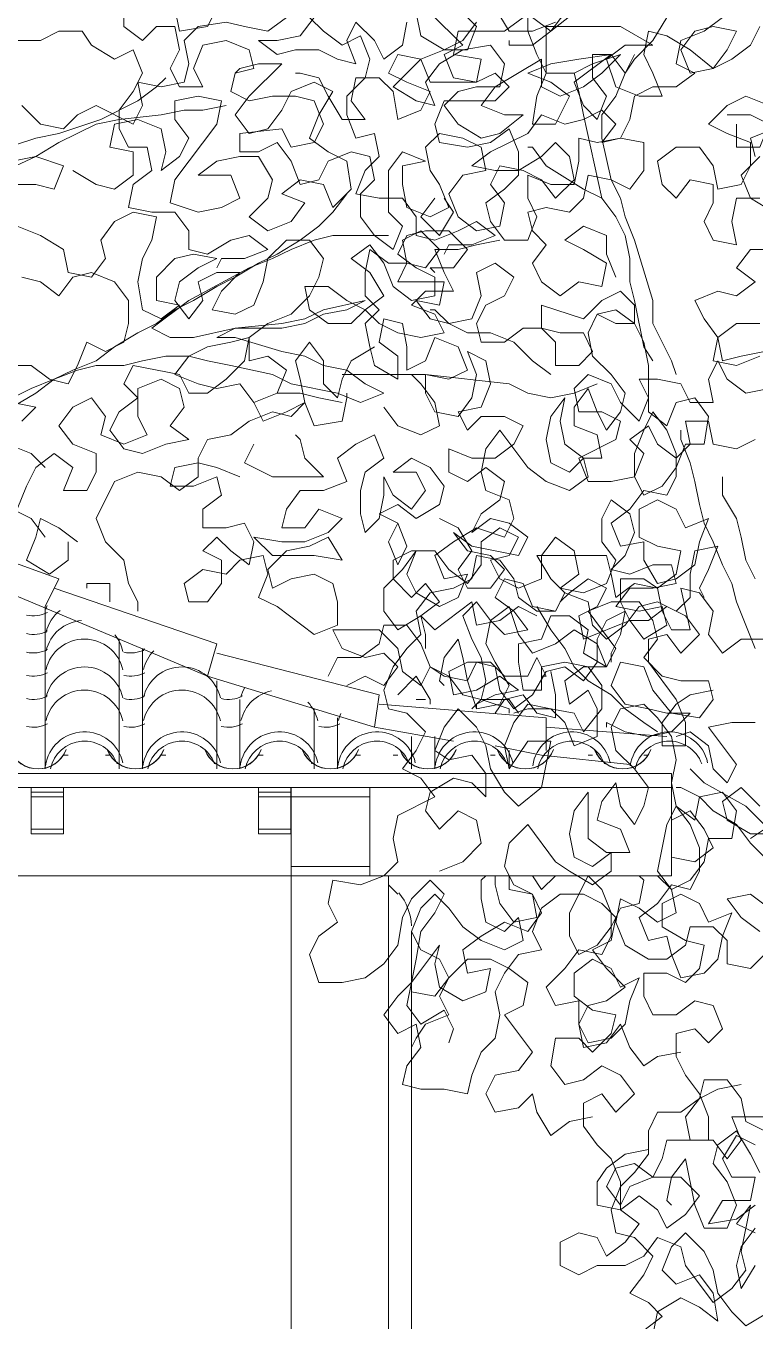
# Model space of a CAD drawing. Header units: millimetres. Extents: x 11446 to 37687, y -223 to 11932.
# Drawn here: x 28010 to 29685, y 4726 to 7702 of the extents above; entities that cross this region are included whole.
import ezdxf

# ---------------------------------------------------------------- set-up
doc = ezdxf.new("R2010")
doc.units = ezdxf.units.MM
for name, color, linetype, lineweight in [('A-ALV-___-___-EXI', 250, 'Continuous', 25), ('A-COB-___-___-EXI', 250, 'Continuous', 25), ('A-VEG-___-___-EXI', 250, 'Continuous', 25)]:
    doc.layers.add(name, color=color, linetype=linetype, lineweight=lineweight)

msp = doc.modelspace()

# ---------------------------------------------------------------- linework, layer by layer
at = {"layer": 'A-ALV-___-___-EXI', "color": 28, "lineweight": 15, "flags": 128}
for points in [[(28800.1, 5952.3), (28800.1, 5749.7), (28618.9, 5749.7), (28618.9, 5952.3), (28544.2, 5952.3), (28544.2, 5845.7), (28618.8, 5845.7), (28618.8, 5952.3), (28800.1, 5952.3), (29493, 5952.3), (29493, 5749.7), (28800.1, 5749.7), (28842.7, 5749.7), (28842.7, 1102)], [(28618.9, 1091.3), (28618.9, 5749.7), (27329, 5749.7)], [(28896, 5621.8), (28896, 2935.5), (28842.7, 2935.5), (28928, 2935.5), (29034.6, 2839.6), (29034.6, 1176.6)]]:
    msp.add_lwpolyline(points, dxfattribs=at)
at = {"layer": 'A-COB-___-___-EXI', "color": 28, "lineweight": 15}
for p, q in [((28810.7, 6090.8), (28991.9, 6058.9)), ((29482.3, 6069.5), (29205.1, 6090.8)), ((28896, 6069.5), (28896, 5994.9)), ((28949.3, 6069.5), (28949.3, 5994.9)), ((28107.2, 6026.9), (28096.5, 6026.9)), ((28203.1, 6026.9), (28192.5, 6026.9)), ((28331, 6026.9), (28320.4, 6026.9)), ((28554.9, 6026.9), (28544.2, 6026.9)), ((28778.7, 6026.9), (28768.1, 6026.9)), ((28864, 6026.9), (28853.4, 6026.9)), ((29087.9, 6026.9), (29077.2, 6026.9)), ((29119.9, 6037.5), (29119.9, 5994.9)), ((29311.7, 6026.9), (29301.1, 6026.9)), ((29439.7, 6026.9), (29429, 6026.9)), ((28021.9, 5941.6), (28096.5, 5941.6)), ((28021.9, 5930.9), (28096.5, 5930.9)), ((28544.2, 5941.6), (28618.9, 5941.6)), ((28021.9, 5856.3), (28096.5, 5856.3)), ((28544.2, 5856.3), (28618.9, 5856.3))]:
    msp.add_line(p, q, dxfattribs=at)
at = {"layer": 'A-COB-___-___-EXI', "color": 28, "lineweight": 15, "flags": 128}
for points in [[(27702.1, 6570.5), (28085.9, 6431.9), (28053.9, 6368), (28053.9, 6304), (28053.9, 6261.4), (28053.9, 6218.8), (28053.9, 6154.8), (28053.9, 6090.8), (28053.9, 5994.9)], [(27691.4, 6517.2), (28427, 6208.1), (28810.7, 6090.8), (28821.4, 6165.5), (28448.3, 6261.4)], [(28427, 6208.1), (28448.3, 6282.7), (28075.2, 6410.6), (28053.9, 6368)], [(28224.4, 6293.4), (28224.4, 6261.4), (28224.4, 6218.8), (28224.4, 6154.8), (28224.4, 6090.8), (28224.4, 5994.9)], [(28277.7, 6272), (28277.7, 6261.4), (28277.7, 6218.8), (28277.7, 6154.8), (28277.7, 6090.8), (28277.7, 5994.9)], [(28448.3, 6197.4), (28448.3, 6154.8), (28448.3, 6090.8), (28448.3, 5994.9)], [(28501.6, 6154.8), (28501.6, 6090.8), (28501.6, 5994.9)], [(28672.1, 6133.5), (28672.1, 6090.8), (28672.1, 5994.9)], [(29205.1, 6037.5), (29205.1, 6112.2), (28821.4, 6144.1)], [(28725.5, 6112.2), (28725.5, 6090.8), (28725.5, 5994.9)], [(29087.9, 6048.2), (29194.5, 6026.9), (29397, 6005.6)], [(15091.4, 5984.2), (29493, 5984.2), (29493, 5952.3), (15091.4, 5952.3), (15091.4, 5984.2), (15091.4, 6016.2), (14974.2, 5962.9), (12181.3, 4715.7), (12234.6, 4609.1), (15027.5, 5856.3), (15091.4, 5888.3)], [(28800.1, 5930.9), (28618.9, 5930.9), (28544.2, 5930.9)]]:
    msp.add_lwpolyline(points, dxfattribs=at)
msp.add_lwpolyline([(28021.9, 5952.3), (28096.5, 5952.3), (28096.5, 5845.7), (28021.9, 5845.7)], close=True, dxfattribs=at)
at = {"layer": 'A-COB-___-___-EXI', "color": 18, "lineweight": 9}
for points in [[(28058.7, 6370.8), (28057.7, 6368), (28056.9, 6365.2), (28056.2, 6362.1)], [(28011.1, 6348.5), (28027.4, 6344.7), (28044.5, 6346.8), (28059.4, 6354.7)], [(28088.4, 6359.3), (28072.4, 6346.7), (28061, 6328.8), (28056.2, 6308.8)], [(28011.1, 6305.9), (28027.4, 6302), (28044.5, 6304.2), (28059.4, 6312)], [(28138, 6335.8), (28098.5, 6333), (28065.4, 6304.9), (28056.2, 6266.2)], [(28145, 6293.4), (28102.8, 6293.7), (28066, 6264.7), (28056.2, 6223.6)], [(28232.7, 6222.6), (28223.6, 6263.7), (28187.1, 6293), (28145, 6293.4)], [(28232.7, 6265.2), (28229.8, 6279.2), (28223.3, 6292.4), (28214.1, 6303.3)], [(28011.1, 6263.2), (28027.4, 6259.4), (28044.5, 6261.6), (28059.4, 6269.4)], [(28234.9, 6263.2), (28251.3, 6259.4), (28268.4, 6261.6), (28283.2, 6269.4)], [(28281.6, 6271.7), (28281.1, 6269.9), (28280.6, 6268), (28280.1, 6266.2)], [(28303.7, 6266.4), (28292.1, 6254.6), (28283.9, 6239.7), (28280.1, 6223.6)], [(28145, 6229.4), (28102.8, 6229.8), (28066, 6200.8), (28056.2, 6159.6)], [(28232.7, 6158.6), (28223.6, 6199.8), (28187.1, 6229.1), (28145, 6229.4)], [(28368.9, 6229.4), (28326.7, 6229.8), (28289.9, 6200.8), (28280.1, 6159.6)], [(28456.6, 6158.6), (28447.4, 6199.8), (28411, 6229.1), (28368.9, 6229.4)], [(28011.1, 6209.9), (28027.4, 6206.1), (28044.5, 6208.3), (28059.4, 6216.1)], [(28234.9, 6209.9), (28251.3, 6206.1), (28268.4, 6208.3), (28283.2, 6216.1)], [(28011.1, 6156.6), (28027.4, 6152.8), (28044.5, 6155), (28059.4, 6162.8)], [(28145, 6176.1), (28102.8, 6176.5), (28066, 6147.5), (28056.2, 6106.3)], [(28232.7, 6105.3), (28223.6, 6146.5), (28187.1, 6175.8), (28145, 6176.1)], [(28234.9, 6156.6), (28251.3, 6152.8), (28268.4, 6155), (28283.2, 6162.8)], [(28368.9, 6176.1), (28326.7, 6176.5), (28289.9, 6147.5), (28280.1, 6106.3)], [(28456.6, 6105.3), (28447.4, 6146.5), (28411, 6175.8), (28368.9, 6176.1)], [(28458.8, 6156.6), (28475.1, 6152.8), (28492.3, 6155), (28507.1, 6162.8)], [(28512.6, 6182.3), (28508.8, 6175.1), (28505.8, 6167.6), (28503.9, 6159.6)], [(28573.9, 6174.3), (28539.4, 6167.1), (28512.1, 6140.6), (28503.9, 6106.3)], [(28680.5, 6105.3), (28677, 6121.5), (28669, 6136.1), (28657.7, 6148.1)], [(28733.3, 6122.5), (28731, 6117.3), (28729.1, 6112), (28727.8, 6106.3)], [(28011.1, 6092.7), (28027.4, 6088.8), (28044.5, 6091), (28059.4, 6098.8)], [(28141, 6080.2), (28097.2, 6078.3), (28061, 6045.7), (28054.7, 6002.4)], [(28232.7, 6009.4), (28223.3, 6052), (28184.6, 6081.8), (28141, 6080.2)], [(28234.9, 6092.7), (28251.3, 6088.8), (28268.4, 6091), (28283.2, 6098.8)], [(28364.8, 6080.2), (28321.1, 6078.3), (28284.9, 6045.7), (28278.6, 6002.4)], [(28456.6, 6009.4), (28447.1, 6052), (28408.5, 6081.8), (28364.8, 6080.2)], [(28458.8, 6092.7), (28475.1, 6088.8), (28492.3, 6091), (28507.1, 6098.8)], [(28588.7, 6080.2), (28544.9, 6078.3), (28508.8, 6045.7), (28502.4, 6002.4)], [(28680.5, 6009.4), (28671, 6052), (28632.3, 6081.8), (28588.7, 6080.2)], [(28682.6, 6092.7), (28699, 6088.8), (28716.1, 6091), (28731, 6098.8)], [(28812.6, 6080.2), (28768.8, 6078.3), (28732.6, 6045.7), (28726.3, 6002.4)], [(28904.3, 6009.4), (28894.9, 6052), (28856.2, 6081.8), (28812.6, 6080.2)], [(29036.4, 6080.2), (28992.6, 6078.3), (28956.5, 6045.7), (28950.2, 6002.4)], [(29128.2, 6009.4), (29118.7, 6052), (29080, 6081.8), (29036.4, 6080.2)], [(29260.3, 6080.2), (29216.5, 6078.3), (29180.3, 6045.7), (29174, 6002.4)], [(29352, 6009.4), (29342.6, 6052), (29303.9, 6081.8), (29260.3, 6080.2)], [(29484.1, 6080.2), (29440.3, 6078.3), (29404.2, 6045.7), (29397.9, 6002.4)], [(29575.9, 6009.4), (29566.4, 6052), (29527.8, 6081.8), (29484.1, 6080.2)], [(28138.3, 6058.7), (28103, 6055.9), (28073.5, 6030.2), (28066.2, 5995.4)], [(28219.3, 6007), (28206.8, 6040.3), (28173.8, 6061.4), (28138.3, 6058.7)], [(28362.2, 6058.7), (28326.9, 6055.9), (28297.4, 6030.2), (28290.1, 5995.4)], [(28443.1, 6007), (28430.6, 6040.3), (28397.6, 6061.4), (28362.2, 6058.7)], [(28586, 6058.7), (28550.7, 6055.9), (28521.2, 6030.2), (28513.9, 5995.4)], [(28667, 6007), (28654.5, 6040.3), (28621.5, 6061.4), (28586, 6058.7)], [(28809.9, 6058.7), (28774.6, 6055.9), (28745.1, 6030.2), (28737.8, 5995.4)], [(28890.9, 6007), (28878.4, 6040.3), (28845.4, 6061.4), (28809.9, 6058.7)], [(29033.7, 6058.7), (28998.4, 6055.9), (28969, 6030.2), (28961.6, 5995.4)], [(29114.7, 6007), (29102.2, 6040.3), (29069.2, 6061.4), (29033.7, 6058.7)], [(29257.6, 6058.7), (29222.3, 6055.9), (29192.8, 6030.2), (29185.5, 5995.4)], [(29338.6, 6007), (29326.1, 6040.3), (29293.1, 6061.4), (29257.6, 6058.7)], [(29481.4, 6058.7), (29446.1, 6055.9), (29416.7, 6030.2), (29409.3, 5995.4)], [(29562.4, 6007), (29549.9, 6040.3), (29516.9, 6061.4), (29481.4, 6058.7)], [(27973.1, 6039.4), (27983.4, 6012.5), (28009.2, 5994.9), (28037.9, 5994.9)], [(27973.9, 6037.5), (27984.8, 6011.7), (28009.9, 5994.9), (28037.9, 5994.9)], [(28037.9, 5994.9), (28066.5, 5994.9), (28092.2, 6012.5), (28102.5, 6039.4)], [(28037.9, 5994.9), (28065.7, 5994.9), (28091, 6011.7), (28101.7, 6037.5)], [(28196.9, 6039.4), (28207.3, 6012.5), (28233.1, 5994.9), (28261.7, 5994.9)], [(28197.8, 6037.5), (28208.6, 6011.7), (28233.8, 5994.9), (28261.7, 5994.9)], [(28261.7, 5994.9), (28290.4, 5994.9), (28316, 6012.5), (28326.4, 6039.4)], [(28261.7, 5994.9), (28289.5, 5994.9), (28314.9, 6011.7), (28325.5, 6037.5)], [(28420.8, 6039.4), (28431.2, 6012.5), (28456.9, 5994.9), (28485.6, 5994.9)], [(28421.6, 6037.5), (28432.5, 6011.7), (28457.6, 5994.9), (28485.6, 5994.9)], [(28485.6, 5994.9), (28514.3, 5994.9), (28539.9, 6012.5), (28550.2, 6039.4)], [(28485.6, 5994.9), (28513.4, 5994.9), (28538.7, 6011.7), (28549.4, 6037.5)], [(28644.6, 6039.4), (28655, 6012.5), (28680.8, 5994.9), (28709.5, 5994.9)], [(28645.5, 6037.5), (28656.3, 6011.7), (28681.5, 5994.9), (28709.5, 5994.9)], [(28709.5, 5994.9), (28738.1, 5994.9), (28763.7, 6012.5), (28774.1, 6039.4)], [(28709.5, 5994.9), (28737.3, 5994.9), (28762.6, 6011.7), (28773.2, 6037.5)], [(28868.5, 6039.4), (28878.9, 6012.5), (28904.7, 5994.9), (28933.3, 5994.9)], [(28869.4, 6037.5), (28880.2, 6011.7), (28905.3, 5994.9), (28933.3, 5994.9)], [(28933.3, 5994.9), (28962, 5994.9), (28987.6, 6012.5), (28998, 6039.4)], [(28933.3, 5994.9), (28961.1, 5994.9), (28986.4, 6011.7), (28997.1, 6037.5)], [(29092.4, 6039.4), (29102.7, 6012.5), (29128.5, 5994.9), (29157.2, 5994.9)], [(29093.2, 6037.5), (29104, 6011.7), (29129.2, 5994.9), (29157.2, 5994.9)], [(29157.2, 5994.9), (29185.8, 5994.9), (29211.5, 6012.5), (29221.8, 6039.4)], [(29157.2, 5994.9), (29185, 5994.9), (29210.3, 6011.7), (29221, 6037.5)], [(29316.2, 6039.4), (29326.6, 6012.5), (29352.4, 5994.9), (29381, 5994.9)], [(29317.1, 6037.5), (29327.9, 6011.7), (29353.1, 5994.9), (29381, 5994.9)], [(29381, 5994.9), (29409.7, 5994.9), (29435.3, 6012.5), (29445.7, 6039.4)], [(29381, 5994.9), (29408.8, 5994.9), (29434.2, 6011.7), (29444.8, 6037.5)]]:
    msp.add_open_spline(points, degree=3, dxfattribs=at)
at = {"layer": 'A-VEG-___-___-EXI', "color": 28, "lineweight": 15}
for p, q in [((28906.7, 6154.8), (28928, 6154.8)), ((28800.1, 5771), (28618.9, 5771)), ((28842.7, 5728.4), (28864, 5707.1))]:
    msp.add_line(p, q, dxfattribs=at)
at = {"layer": 'A-VEG-___-___-EXI', "color": 28, "lineweight": 15, "flags": 128}
for points in [[(29365, 7124.8), (29343.7, 7178.1), (29343.7, 7220.8), (29290.4, 7242.1), (29247.8, 7210.1), (29290.4, 7188.8), (29343.7, 7156.8), (29333.1, 7103.5), (29279.8, 7114.2), (29237.1, 7082.2), (29194.5, 7114.2), (29173.2, 7156.8), (29205.1, 7199.5), (29173.2, 7231.4), (29162.5, 7274.1), (29205.1, 7284.7), (29258.4, 7274.1), (29290.4, 7306.1), (29301.1, 7359.4), (29354.4, 7348.7), (29397, 7327.4), (29429, 7370), (29429, 7434), (29375.7, 7444.6), (29333.1, 7434), (29365, 7476.6), (29333.1, 7508.6), (29290.4, 7487.3), (29247.8, 7476.6), (29194.5, 7497.9), (29162.5, 7455.3), (29077.2, 7412.7), (29034.6, 7380.7), (29087.9, 7370), (29141.2, 7370), (29194.5, 7402), (29226.5, 7434), (29258.4, 7402), (29269.1, 7348.7), (29226.5, 7306.1), (29194.5, 7348.7), (29151.8, 7370), (29098.5, 7380.7), (29077.2, 7338), (29109.2, 7295.4), (29098.5, 7242.1), (29045.2, 7231.4), (29002.6, 7263.4), (28981.3, 7316.7), (29013.3, 7359.4), (29066.6, 7370), (29055.9, 7423.3), (29013.3, 7444.6), (28960, 7455.3), (28928, 7423.3), (28938.6, 7370), (28960, 7338), (28981.3, 7284.7), (28938.6, 7263.4), (28885.3, 7284.7), (28874.7, 7338), (28874.7, 7380.7), (28928, 7391.3), (28874.7, 7412.7), (28842.7, 7370), (28842.7, 7274.1), (28874.7, 7242.1), (28853.4, 7188.8), (28810.7, 7220.8), (28778.7, 7263.4), (28778.7, 7316.7), (28810.7, 7348.7), (28800.1, 7402), (28757.4, 7412.7), (28704.1, 7391.3), (28682.8, 7348.7), (28640.2, 7338), (28618.9, 7391.3), (28586.9, 7434), (28544.2, 7412.7), (28501.6, 7412.7), (28501.6, 7455.3), (28597.5, 7466), (28618.9, 7423.3), (28672.1, 7434), (28693.5, 7476.6), (28672.1, 7529.9), (28629.5, 7540.6), (28576.2, 7540.6), (28522.9, 7529.9), (28480.3, 7551.2), (28490.9, 7593.9), (28533.6, 7604.5), (28522.9, 7647.2), (28469.6, 7668.5), (28416.3, 7657.8), (28395, 7604.5), (28416.3, 7561.9), (28363, 7561.9), (28341.7, 7604.5), (28363, 7647.2), (28352.4, 7700.5), (28309.7, 7700.5), (28277.7, 7668.5), (28235.1, 7700.5), (28235.1, 7743.1)], [(28352.4, 7743.1), (28363, 7689.8), (28427, 7700.5), (28448.3, 7743.1)], [(28906.7, 7732.5), (28917.3, 7679.2), (28970.6, 7647.2), (29023.9, 7647.2), (29045.2, 7700.5), (29002.6, 7743.1)], [(29087.9, 7743.1), (29119.9, 7689.8), (29173.2, 7689.8), (29226.5, 7711.1)], [(29482.3, 7721.8), (29450.3, 7668.5), (29407.7, 7625.9), (29386.4, 7593.9), (29354.4, 7636.5), (29311.7, 7636.5), (29311.7, 7583.2), (29343.7, 7540.6), (29322.4, 7487.3), (29290.4, 7519.3), (29269.1, 7572.6), (29354.4, 7636.5), (29279.8, 7625.9), (29215.8, 7615.2), (29162.5, 7593.9), (29215.8, 7572.6), (29258.4, 7540.6), (29226.5, 7476.6), (29173.2, 7476.6), (29183.8, 7540.6), (29205.1, 7593.9), (29183.8, 7636.5), (29162.5, 7689.8), (29162.5, 7743.1)], [(28000.6, 7519.3), (28043.2, 7476.6), (28096.5, 7466), (28128.5, 7497.9), (28171.1, 7519.3), (28256.4, 7476.6), (28277.7, 7519.3), (28267.1, 7572.6), (28320.4, 7561.9), (28373.7, 7572.6), (28384.3, 7615.2), (28373.7, 7668.5), (28405.7, 7700.5), (28469.6, 7711.1), (28512.3, 7700.5), (28565.5, 7689.8), (28608.2, 7721.8)], [(28672.1, 7721.8), (28640.2, 7679.2), (28586.9, 7668.5), (28544.2, 7668.5), (28586.9, 7636.5), (28629.5, 7647.2), (28682.8, 7647.2), (28725.5, 7625.9), (28768.1, 7615.2), (28746.8, 7668.5), (28768.1, 7711.1), (28810.7, 7668.5), (28832.1, 7625.9), (28874.7, 7657.8), (28885.3, 7711.1)], [(29151.8, 7721.8), (29109.2, 7689.8), (29002.6, 7689.8), (28991.9, 7636.5), (29055.9, 7625.9), (29045.2, 7572.6), (28938.6, 7572.6), (28917.3, 7625.9), (28864, 7636.5), (28842.7, 7593.9), (28885.3, 7572.6), (28938.6, 7551.2), (28917.3, 7508.6), (28864, 7487.3), (28853.4, 7551.2), (28821.4, 7583.2), (28768.1, 7583.2), (28757.4, 7529.9), (28789.4, 7487.3), (28736.1, 7487.3), (28704.1, 7540.6), (28682.8, 7583.2), (28640.2, 7593.9), (28629.5, 7593.9)], [(28661.5, 7721.8), (28693.5, 7689.8), (28736.1, 7657.8), (28778.7, 7679.2), (28800.1, 7625.9), (28789.4, 7583.2), (28746.8, 7540.6), (28746.8, 7497.9), (28768.1, 7444.6), (28810.7, 7455.3), (28821.4, 7402), (28789.4, 7370), (28768.1, 7316.7), (28821.4, 7306.1), (28874.7, 7306.1), (28906.7, 7263.4), (28906.7, 7220.8), (28949.3, 7210.1), (29002.6, 7231.4), (29045.2, 7252.8), (29087.9, 7220.8), (29034.6, 7199.5), (28981.3, 7199.5), (28970.6, 7178.1)], [(29695.5, 7700.5), (29674.2, 7657.8), (29631.5, 7625.9), (29588.9, 7604.5), (29535.6, 7593.9), (29514.3, 7647.2), (29546.3, 7689.8), (29588.9, 7700.5), (29642.2, 7689.8), (29620.9, 7647.2), (29588.9, 7604.5), (29535.6, 7647.2), (29482.3, 7679.2), (29439.7, 7689.8), (29429, 7636.5), (29450.3, 7593.9), (29471.6, 7540.6), (29418.3, 7540.6), (29365, 7561.9), (29343.7, 7625.9), (29386.4, 7657.8), (29450.3, 7657.8), (29375.7, 7700.5), (29205.1, 7700.5), (29205.1, 7593.9), (29269.1, 7593.9), (29311.7, 7615.2), (29375.7, 7636.5), (29333.1, 7593.9), (29290.4, 7561.9), (29237.1, 7540.6), (29194.5, 7561.9), (29194.5, 7625.9), (29087.9, 7561.9), (29055.9, 7519.3), (29109.2, 7497.9), (29151.8, 7497.9), (29098.5, 7455.3), (29055.9, 7444.6), (29002.6, 7476.6), (28970.6, 7519.3), (29002.6, 7551.2), (29045.2, 7561.9), (29098.5, 7561.9), (29109.2, 7615.2), (29077.2, 7657.8), (29013.3, 7647.2), (28960, 7615.2), (28928, 7572.6), (28949.3, 7519.3), (28906.7, 7529.9), (28853.4, 7561.9), (28917.3, 7625.9), (28970.6, 7647.2), (29013.3, 7668.5), (29045.2, 7711.1)], [(28938.6, 7732.5), (29013.3, 7657.8), (28970.6, 7636.5), (28991.9, 7583.2), (29045.2, 7572.6), (29087.9, 7593.9), (29119.9, 7561.9), (29087.9, 7529.9), (28970.6, 7529.9), (28949.3, 7476.6), (28960, 7434), (29023.9, 7423.3), (29077.2, 7434), (29119.9, 7466), (29141.2, 7412.7), (29141.2, 7359.4), (29109.2, 7327.4), (29066.6, 7295.4), (29077.2, 7252.8), (29109.2, 7210.1), (29162.5, 7210.1), (29183.8, 7263.4), (29162.5, 7306.1), (29162.5, 7359.4), (29215.8, 7338), (29269.1, 7338), (29279.8, 7391.3), (29279.8, 7444.6), (29322.4, 7434), (29375.7, 7444.6), (29397, 7487.3), (29407.7, 7540.6), (29450.3, 7561.9), (29503.6, 7561.9), (29546.3, 7593.9), (29503.6, 7615.2), (29514.3, 7668.5), (29567.6, 7689.8), (29610.2, 7721.8)], [(29269.1, 7732.5), (29215.8, 7689.8), (29173.2, 7657.8), (29119.9, 7657.8), (29119.9, 7668.5)], [(29173.2, 7721.8), (29215.8, 7689.8), (29247.8, 7732.5)], [(27989.9, 7668.5), (28043.2, 7668.5), (28085.9, 7689.8), (28139.2, 7689.8), (28160.5, 7657.8), (28213.8, 7625.9), (28256.4, 7647.2), (28277.7, 7593.9), (28256.4, 7551.2), (28224.4, 7508.6), (28224.4, 7466), (28245.8, 7423.3), (28288.4, 7423.3), (28299.1, 7370), (28256.4, 7338), (28245.8, 7284.7), (28299.1, 7274.1), (28352.4, 7274.1), (28384.3, 7231.4), (28384.3, 7188.8), (28427, 7178.1), (28480.3, 7210.1), (28522.9, 7220.8), (28565.5, 7188.8), (28512.3, 7167.5), (28459, 7167.5), (28448.3, 7146.2)], [(29407.7, 7636.5), (29386.4, 7593.9), (29365, 7540.6), (29333.1, 7497.9), (29333.1, 7444.6), (29354.4, 7348.7), (29375.7, 7306.1), (29386.4, 7263.4), (29407.7, 7210.1), (29450.3, 7071.5), (29450.3, 7018.2), (29493, 6933), (29503.6, 6901)], [(28117.8, 7370), (28171.1, 7338), (28213.8, 7327.4), (28256.4, 7359.4), (28256.4, 7412.7), (28203.1, 7423.3), (28213.8, 7476.6), (28267.1, 7487.3), (28320.4, 7466), (28331, 7412.7), (28320.4, 7370), (28363, 7402), (28384.3, 7444.6), (28352.4, 7487.3), (28352.4, 7529.9), (28405.7, 7540.6), (28459, 7529.9), (28448.3, 7476.6), (28352.4, 7348.7), (28341.7, 7295.4), (28405.7, 7274.1), (28459, 7284.7), (28501.6, 7306.1), (28480.3, 7359.4), (28405.7, 7359.4), (28448.3, 7391.3), (28501.6, 7402), (28544.2, 7402), (28576.2, 7348.7), (28565.5, 7306.1), (28522.9, 7263.4), (28565.5, 7231.4), (28618.9, 7252.8), (28650.8, 7295.4), (28597.5, 7316.7), (28640.2, 7348.7), (28693.5, 7338), (28714.8, 7284.7), (28757.4, 7327.4), (28746.8, 7391.3), (28704.1, 7412.7), (28661.5, 7444.6), (28682.8, 7497.9), (28714.8, 7551.2), (28672.1, 7572.6), (28618.9, 7551.2), (28597.5, 7508.6), (28565.5, 7466), (28522.9, 7455.3), (28490.9, 7497.9), (28522.9, 7540.6), (28597.5, 7615.2), (28544.2, 7615.2), (28501.6, 7604.5), (28490.9, 7593.9)], [(29269.1, 7593.9), (29279.8, 7551.2), (29290.4, 7497.9), (29333.1, 7306.1)], [(27787.4, 7508.6), (27776.7, 7466), (27766.1, 7412.7), (27766.1, 7359.4), (27744.7, 7316.7), (27734.1, 7274.1), (27766.1, 7295.4), (27798, 7348.7), (27840.7, 7380.7), (27883.3, 7402), (27936.6, 7412.7), (28032.6, 7444.6), (28085.9, 7455.3), (28181.8, 7487.3), (28267.1, 7529.9), (28309.7, 7561.9), (28331, 7583.2)], [(29695.5, 7306.1), (29642.2, 7306.1), (29631.5, 7252.8), (29642.2, 7199.5), (29588.9, 7210.1), (29567.6, 7252.8), (29588.9, 7295.4), (29588.9, 7338), (29535.6, 7348.7), (29503.6, 7306.1), (29471.6, 7338), (29461, 7391.3), (29503.6, 7423.3), (29556.9, 7423.3), (29588.9, 7380.7), (29599.6, 7327.4), (29652.9, 7338), (29674.2, 7380.7), (29674.2, 7434), (29620.9, 7455.3), (29578.2, 7476.6), (29620.9, 7519.3), (29663.5, 7540.6), (29716.8, 7519.3)], [(28469.6, 7519.3), (28416.3, 7508.6), (28373.7, 7508.6), (28320.4, 7497.9), (28224.4, 7487.3), (28171.1, 7476.6), (28085.9, 7434), (28032.6, 7402), (27894, 7338)], [(29642.2, 7476.6), (29642.2, 7423.3), (29695.5, 7423.3), (29716.8, 7476.6), (29674.2, 7497.9), (29620.9, 7497.9)], [(29727.5, 7466), (29674.2, 7444.6), (29684.8, 7402)], [(29450.3, 6933), (29429, 6964.9), (29407.7, 7071.5), (29397, 7114.2), (29397, 7167.5), (29386.4, 7220.8), (29365, 7263.4), (29333.1, 7306.1), (29290.4, 7327.4), (29205.1, 7380.7), (29173.2, 7423.3), (29162.5, 7423.3)], [(27979.3, 7338), (28032.6, 7338), (28075.2, 7327.4), (28096.5, 7380.7), (28032.6, 7402), (27979.3, 7391.3)], [(29727.5, 7274.1), (29674.2, 7306.1), (29652.9, 7359.4), (29695.5, 7402)], [(27979.3, 6847.7), (28021.9, 6869), (28075.2, 6890.3), (28117.8, 6911.6), (28171.1, 6933), (28213.8, 6964.9), (28267.1, 6996.9), (28309.7, 7018.2), (28352.4, 7050.2), (28395, 7071.5), (28448.3, 7103.5), (28490.9, 7124.8), (28544.2, 7156.8), (28586.9, 7178.1), (28640.2, 7210.1), (28682.8, 7242.1), (28714.8, 7274.1), (28746.8, 7316.7)], [(28949.3, 7306.1), (28917.3, 7263.4), (28960, 7220.8), (28991.9, 7274.1), (28970.6, 7306.1)], [(27989.9, 6591.8), (28011.2, 6645.1), (28032.6, 6687.8), (28075.2, 6719.8), (28117.8, 6687.8), (28096.5, 6634.5), (28149.8, 6634.5), (28171.1, 6677.1), (28171.1, 6719.8), (28117.8, 6741.1), (28085.9, 6783.7), (28117.8, 6826.4), (28160.5, 6847.7), (28192.5, 6805), (28181.8, 6762.4), (28235.1, 6741.1), (28288.4, 6762.4), (28267.1, 6805), (28267.1, 6869), (28320.4, 6890.3), (28363, 6869), (28373.7, 6826.4), (28341.7, 6783.7), (28384.3, 6751.7), (28331, 6741.1), (28277.7, 6719.8), (28235.1, 6730.4), (28203.1, 6773.1), (28224.4, 6815.7), (28267.1, 6847.7), (28235.1, 6879.7), (28256.4, 6922.3), (28363, 6901), (28384.3, 6858.3), (28427, 6858.3), (28469.6, 6890.3), (28512.3, 6933), (28522.9, 6986.3), (28480.3, 6975.6), (28427, 6964.9), (28384.3, 6943.6), (28352.4, 6901), (28405.7, 6879.7), (28448.3, 6869), (28501.6, 6879.7), (28533.6, 6837), (28586.9, 6858.3), (28608.2, 6911.6), (28565.5, 6943.6), (28522.9, 6933), (28522.9, 6986.3), (28565.5, 7018.2), (28618.9, 7039.6), (28661.5, 7082.2), (28682.8, 7124.8), (28693.5, 7167.5), (28661.5, 7210.1), (28608.2, 7210.1), (28565.5, 7167.5), (28554.9, 7114.2), (28533.6, 7060.9), (28490.9, 7039.6), (28437.6, 7050.2), (28459, 7092.9), (28501.6, 7135.5), (28448.3, 7135.5), (28405.7, 7114.2), (28416.3, 7071.5), (28384.3, 7028.9), (28352.4, 7071.5), (28363, 7114.2), (28405.7, 7146.2), (28448.3, 7167.5), (28395, 7178.1), (28352.4, 7167.5), (28309.7, 7124.8), (28309.7, 7071.5), (28363, 7060.9), (28320.4, 7028.9), (28277.7, 7050.2), (28267.1, 7114.2), (28277.7, 7167.5), (28299.1, 7210.1), (28309.7, 7263.4), (28256.4, 7274.1), (28213.8, 7252.8), (28181.8, 7210.1), (28192.5, 7167.5), (28160.5, 7124.8), (28107.2, 7135.5), (28096.5, 7188.8), (28043.2, 7220.8), (27989.9, 7242.1)], [(29098.5, 7210.1), (29045.2, 7199.5), (29002.6, 7188.8), (28949.3, 7188.8), (28970.6, 7135.5), (28991.9, 7092.9), (28928, 7092.9), (28896, 7060.9), (28949.3, 7039.6), (28970.6, 6996.9), (28917.3, 6986.3), (28864, 6996.9), (28821.4, 7018.2), (28789.4, 7050.2), (28757.4, 7018.2), (28704.1, 7018.2), (28661.5, 7050.2), (28650.8, 7103.5), (28704.1, 7103.5), (28746.8, 7071.5), (28789.4, 7050.2), (28832.1, 7082.2), (28800.1, 7135.5), (28757.4, 7167.5), (28800.1, 7199.5), (28832.1, 7156.8), (28853.4, 7103.5), (28896, 7071.5), (28949.3, 7082.2), (28949.3, 7124.8), (28906.7, 7146.2), (28864, 7178.1), (28885.3, 7220.8), (28928, 7231.4), (28981.3, 7231.4), (29023.9, 7188.8), (28991.9, 7146.2), (28938.6, 7146.2), (28949.3, 7135.5)], [(28960, 6570.5), (29002.6, 6549.2), (29034.6, 6495.9), (29002.6, 6453.3), (29023.9, 6410.6), (29077.2, 6410.6), (29109.2, 6453.3), (29077.2, 6485.2), (29023.9, 6495.9), (28991.9, 6538.5), (29034.6, 6506.6), (29141.2, 6485.2), (29162.5, 6527.9), (29119.9, 6559.9), (29077.2, 6570.5), (29034.6, 6538.5), (29055.9, 6581.2), (29098.5, 6613.2), (29109.2, 6655.8), (29066.6, 6687.8), (29023.9, 6655.8), (28981.3, 6677.1), (28981.3, 6730.4), (29034.6, 6709.1), (29087.9, 6709.1), (29130.5, 6741.1), (29151.8, 6783.7), (29109.2, 6805), (29055.9, 6805), (29023.9, 6773.1), (29002.6, 6815.7), (29055.9, 6826.4), (29077.2, 6879.7), (29066.6, 6933), (29023.9, 6954.3), (29045.2, 6901), (29034.6, 6847.7), (29002.6, 6805), (28949.3, 6815.7), (28928, 6858.3), (28928, 6901), (28981.3, 6890.3), (29023.9, 6911.6), (29002.6, 6964.9), (28949.3, 6986.3), (28928, 6933), (28885.3, 6911.6), (28885.3, 6964.9), (28874.7, 7018.2), (28832.1, 7028.9), (28821.4, 6975.6), (28864, 6943.6), (28864, 6890.3), (28810.7, 6922.3), (28800.1, 6964.9), (28789.4, 7018.2), (28821.4, 7050.2), (28789.4, 7082.2), (28789.4, 7135.5), (28800.1, 7188.8), (28842.7, 7156.8), (28885.3, 7156.8), (28874.7, 7210.1), (28917.3, 7231.4), (28960, 7188.8), (28928, 7146.2), (28885.3, 7156.8), (28864, 7114.2), (28970.6, 7114.2), (28960, 7060.9), (28906.7, 7071.5), (28938.6, 7028.9), (28981.3, 7018.2), (29034.6, 7028.9), (29055.9, 7082.2), (29045.2, 7135.5), (29087.9, 7156.8), (29130.5, 7124.8), (29109.2, 7082.2), (29066.6, 7060.9), (29045.2, 7018.2), (29055.9, 6975.6), (29109.2, 6975.6), (29151.8, 7007.6), (29194.5, 7007.6), (29226.5, 6975.6), (29226.5, 6922.3), (29279.8, 6922.3), (29311.7, 6954.3), (29290.4, 6996.9), (29237.1, 6996.9), (29194.5, 7007.6), (29194.5, 7060.9), (29290.4, 7028.9), (29333.1, 7071.5), (29375.7, 7092.9), (29407.7, 7060.9), (29407.7, 7018.2), (29365, 7018.2), (29322.4, 7039.6)], [(28842.7, 7220.8), (28714.8, 7220.8), (28672.1, 7210.1), (28618.9, 7188.8), (28576.2, 7167.5), (28522.9, 7146.2), (28384.3, 7071.5), (28299.1, 7007.6), (28341.7, 6986.3), (28395, 6986.3), (28490.9, 7007.6), (28597.5, 7018.2), (28650.8, 7028.9), (28693.5, 7050.2), (28789.4, 7071.5), (28746.8, 7050.2), (28693.5, 7039.6), (28650.8, 7018.2), (28597.5, 7007.6), (28490.9, 7007.6), (28448.3, 6986.3), (28490.9, 6986.3), (28597.5, 6954.3), (28650.8, 6943.6), (28693.5, 6922.3), (28746.8, 6911.6), (28789.4, 6879.7), (28832.1, 6858.3), (28778.7, 6837), (28725.5, 6858.3), (28618.9, 6879.7), (28576.2, 6901), (28480.3, 6922.3), (28427, 6933), (28384.3, 6943.6), (28331, 6943.6), (28277.7, 6933), (28235.1, 6922.3), (28171.1, 6922.3), (28128.5, 6911.6), (28075.2, 6890.3), (28032.6, 6858.3), (27904.6, 6783.7)], [(29706.2, 6954.3), (29652.9, 6943.6), (29610.2, 6933), (29599.6, 6986.3), (29567.6, 7028.9), (29546.3, 7071.5), (29599.6, 7092.9), (29642.2, 7082.2), (29684.8, 7114.2), (29642.2, 7146.2), (29674.2, 7188.8), (29716.8, 7188.8)], [(27979.3, 6922.3), (28021.9, 6922.3), (28064.5, 6890.3), (28107.2, 6879.7), (28128.5, 6922.3), (28149.8, 6975.6), (28192.5, 6954.3), (28235.1, 6975.6), (28245.8, 7018.2), (28245.8, 7071.5), (28213.8, 7114.2), (28160.5, 7135.5), (28117.8, 7124.8), (28085.9, 7082.2), (28043.2, 7114.2), (28000.6, 7124.8)], [(29588.9, 6176.1), (29535.6, 6165.5), (29503.6, 6144.1), (29471.6, 6101.5), (29471.6, 6048.2), (29524.9, 6048.2), (29524.9, 6101.5), (29503.6, 6154.8), (29439.7, 6240.1), (29439.7, 6293.4), (29482.3, 6304), (29514.3, 6261.4), (29556.9, 6304), (29524.9, 6346.7), (29482.3, 6368), (29439.7, 6336), (29397, 6336), (29375.7, 6378.6), (29375.7, 6431.9), (29429, 6431.9), (29461, 6410.6), (29503.6, 6442.6), (29514.3, 6495.9), (29461, 6506.6), (29418.3, 6527.9), (29418.3, 6591.8), (29461, 6613.2), (29503.6, 6591.8), (29524.9, 6549.2), (29578.2, 6570.5), (29556.9, 6517.2), (29546.3, 6463.9), (29503.6, 6431.9), (29461, 6421.3), (29429, 6474.6), (29429, 6517.2), (29375.7, 6506.6), (29354.4, 6559.9), (29397, 6591.8), (29429, 6634.5), (29482.3, 6623.8), (29503.6, 6666.5), (29503.6, 6719.8), (29482.3, 6773.1), (29450.3, 6815.7), (29429, 6773.1), (29407.7, 6719.8), (29407.7, 6666.5), (29429, 6623.8), (29471.6, 6645.1), (29503.6, 6687.8), (29524.9, 6741.1), (29567.6, 6741.1), (29578.2, 6805), (29546.3, 6847.7), (29503.6, 6837), (29482.3, 6783.7), (29439.7, 6815.7), (29439.7, 6922.3), (29429, 6975.6), (29407.7, 7018.2), (29365, 7050.2), (29322.4, 7039.6), (29301.1, 6996.9), (29311.7, 6943.6), (29354.4, 6901), (29386.4, 6858.3), (29375.7, 6815.7), (29343.7, 6773.1), (29322.4, 6815.7), (29301.1, 6869), (29269.1, 6826.4), (29269.1, 6783.7), (29322.4, 6762.4), (29333.1, 6709.1), (29290.4, 6709.1), (29247.8, 6741.1), (29237.1, 6794.4), (29247.8, 6847.7), (29215.8, 6805), (29205.1, 6751.7), (29215.8, 6698.4), (29258.4, 6677.1), (29290.4, 6709.1), (29301.1, 6666.5), (29258.4, 6634.5), (29205.1, 6655.8), (29162.5, 6687.8), (29098.5, 6773.1), (29066.6, 6730.4), (29055.9, 6677.1), (29066.6, 6634.5), (29119.9, 6613.2), (29130.5, 6570.5), (29109.2, 6527.9), (29045.2, 6549.2), (28991.9, 6517.2), (28949.3, 6485.2), (28970.6, 6431.9), (29023.9, 6442.6), (29002.6, 6389.3), (28960, 6368), (28906.7, 6400), (28885.3, 6442.6), (28906.7, 6495.9), (28874.7, 6453.3), (28832.1, 6410.6), (28832.1, 6357.3), (28864, 6314.7), (28917.3, 6346.7), (28928, 6304), (28928, 6272)], [(29215.8, 6901), (29173.2, 6933), (29130.5, 6975.6), (29077.2, 6996.9), (29023.9, 6996.9), (28981.3, 7018.2), (28949.3, 7050.2), (28938.6, 7050.2)], [(29695.5, 7018.2), (29642.2, 7018.2), (29599.6, 6986.3), (29588.9, 6933), (29642.2, 6922.3), (29695.5, 6943.6)], [(28810.7, 6964.9), (28757.4, 6933), (28736.1, 6890.3), (28725.5, 6847.7), (28693.5, 6879.7), (28693.5, 6933), (28661.5, 6975.6), (28629.5, 6933), (28640.2, 6890.3), (28650.8, 6837), (28618.9, 6805), (28576.2, 6815.7), (28522.9, 6794.4), (28480.3, 6762.4), (28427, 6751.7), (28405.7, 6709.1), (28405.7, 6666.5), (28363, 6634.5), (28320.4, 6666.5), (28267.1, 6677.1), (28213.8, 6655.8), (28171.1, 6570.5), (28192.5, 6517.2), (28235.1, 6474.6), (28245.8, 6421.3), (28267.1, 6378.6), (28267.1, 6357.3)], [(29716.8, 6869), (29663.5, 6858.3), (29620.9, 6890.3), (29599.6, 6933), (29578.2, 6890.3), (29588.9, 6837), (29535.6, 6837), (29514.3, 6879.7), (29461, 6890.3), (29418.3, 6890.3), (29439.7, 6847.7), (29418.3, 6794.4), (29375.7, 6837), (29354.4, 6879.7), (29301.1, 6901), (29269.1, 6869), (29279.8, 6815.7), (29333.1, 6815.7), (29375.7, 6794.4), (29365, 6751.7), (29279.8, 6709.1), (29301.1, 6655.8), (29354.4, 6655.8), (29407.7, 6666.5), (29429, 6719.8), (29397, 6751.7), (29439.7, 6783.7), (29461, 6741.1), (29503.6, 6709.1), (29535.6, 6741.1), (29524.9, 6794.4), (29578.2, 6794.4), (29588.9, 6741.1), (29642.2, 6730.4), (29684.8, 6751.7)], [(29322.4, 6879.7), (29269.1, 6858.3), (29215.8, 6847.7), (29162.5, 6858.3), (29119.9, 6879.7), (28928, 6901), (28736.1, 6901)], [(28832.1, 6826.4), (28864, 6783.7), (28917.3, 6762.4), (28960, 6783.7), (28949.3, 6837), (28917.3, 6879.7), (28896, 6901)], [(28736.1, 6837), (28682.8, 6847.7), (28640.2, 6858.3), (28586.9, 6858.3), (28533.6, 6837), (28554.9, 6794.4), (28608.2, 6815.7), (28650.8, 6837), (28672.1, 6783.7), (28736.1, 6794.4), (28746.8, 6847.7), (28746.8, 6858.3)], [(28000.6, 6794.4), (28032.6, 6826.4), (27979.3, 6837)], [(28501.6, 6666.5), (28448.3, 6687.8), (28405.7, 6698.4), (28352.4, 6687.8), (28341.7, 6645.1), (28395, 6645.1), (28448.3, 6666.5), (28459, 6623.8), (28416.3, 6591.8), (28416.3, 6549.2), (28469.6, 6549.2), (28512.3, 6559.9), (28533.6, 6517.2), (28522.9, 6463.9), (28480.3, 6495.9), (28448.3, 6527.9), (28416.3, 6495.9), (28459, 6474.6), (28459, 6421.3), (28427, 6378.6), (28384.3, 6378.6), (28373.7, 6421.3), (28416.3, 6453.3), (28469.6, 6442.6), (28501.6, 6474.6), (28554.9, 6485.2), (28565.5, 6442.6), (28544.2, 6389.3), (28586.9, 6368), (28672.1, 6304), (28725.5, 6325.3), (28725.5, 6378.6), (28714.8, 6421.3), (28672.1, 6442.6), (28618.9, 6431.9), (28576.2, 6410.6), (28565.5, 6453.3), (28608.2, 6495.9), (28661.5, 6506.6), (28704.1, 6527.9), (28736.1, 6474.6), (28672.1, 6485.2), (28576.2, 6485.2), (28533.6, 6527.9), (28597.5, 6517.2), (28650.8, 6517.2), (28704.1, 6538.5), (28736.1, 6570.5), (28682.8, 6591.8), (28650.8, 6549.2), (28597.5, 6549.2), (28608.2, 6591.8), (28640.2, 6634.5), (28693.5, 6634.5), (28746.8, 6655.8), (28725.5, 6709.1), (28768.1, 6741.1), (28810.7, 6762.4), (28832.1, 6709.1), (28789.4, 6677.1), (28778.7, 6634.5), (28778.7, 6581.2), (28789.4, 6538.5), (28821.4, 6570.5), (28832.1, 6623.8), (28832.1, 6666.5), (28853.4, 6623.8), (28896, 6591.8), (28928, 6634.5), (28906.7, 6677.1), (28853.4, 6677.1), (28896, 6709.1), (28938.6, 6687.8), (28970.6, 6645.1), (28960, 6602.5), (28906.7, 6570.5), (28864, 6602.5), (28821.4, 6581.2), (28864, 6559.9), (28885.3, 6506.6), (28864, 6463.9), (28842.7, 6517.2), (28864, 6559.9)], [(28533.6, 6741.1), (28512.3, 6698.4), (28576.2, 6666.5), (28693.5, 6666.5), (28650.8, 6709.1), (28640.2, 6751.7), (28629.5, 6762.4)], [(29684.8, 6272), (29642.2, 6378.6), (29631.5, 6421.3), (29610.2, 6463.9), (29588.9, 6517.2), (29567.6, 6559.9), (29556.9, 6602.5), (29546.3, 6655.8), (29535.6, 6698.4), (29514.3, 6751.7), (29514.3, 6773.1)], [(28053.9, 6687.8), (28021.9, 6719.8), (27968.6, 6741.1)], [(29610.2, 6666.5), (29610.2, 6623.8), (29642.2, 6570.5), (29652.9, 6527.9), (29663.5, 6474.6), (29684.8, 6431.9)], [(29183.8, 6346.7), (29141.2, 6368), (29098.5, 6336), (29045.2, 6325.3), (29034.6, 6378.6), (28949.3, 6314.7), (28917.3, 6346.7), (28960, 6378.6), (28928, 6421.3), (28896, 6389.3), (28853.4, 6431.9), (28853.4, 6474.6), (28896, 6495.9), (28949.3, 6495.9), (28981.3, 6453.3), (29023.9, 6421.3), (29055.9, 6463.9), (29055.9, 6517.2), (29098.5, 6549.2), (29141.2, 6527.9), (29119.9, 6485.2), (29077.2, 6474.6), (29098.5, 6431.9), (29141.2, 6410.6), (29194.5, 6431.9), (29194.5, 6485.2), (29226.5, 6527.9), (29269.1, 6495.9), (29279.8, 6442.6), (29237.1, 6410.6), (29290.4, 6400), (29343.7, 6421.3), (29365, 6474.6), (29333.1, 6517.2), (29333.1, 6570.5), (29354.4, 6613.2), (29397, 6581.2), (29407.7, 6538.5), (29386.4, 6485.2), (29354.4, 6453.3), (29397, 6442.6), (29450.3, 6463.9), (29493, 6463.9), (29503.6, 6421.3), (29450.3, 6410.6), (29397, 6410.6), (29365, 6368), (29418.3, 6357.3), (29471.6, 6368), (29482.3, 6325.3), (29429, 6293.4), (29397, 6336), (29290.4, 6293.4), (29279.8, 6346.7), (29322.4, 6368), (29343.7, 6410.6), (29301.1, 6431.9), (29258.4, 6400), (29237.1, 6378.6)], [(28053.9, 6527.9), (28021.9, 6570.5), (27979.3, 6591.8)], [(28128.5, 6517.2), (28085.9, 6549.2), (28043.2, 6570.5), (28032.6, 6527.9), (28011.2, 6474.6), (28064.5, 6442.6), (28107.2, 6474.6), (28107.2, 6517.2)], [(29514.3, 5344.6), (29461, 5334), (29429, 5312.7), (29397, 5355.3), (29375.7, 5408.6), (29343.7, 5366), (29290.4, 5355.3), (29279.8, 5408.6), (29301.1, 5451.2), (29343.7, 5461.9), (29386.4, 5493.9), (29343.7, 5536.5), (29311.7, 5579.2), (29354.4, 5600.5), (29365, 5653.8), (29333.1, 5685.8), (29290.4, 5707.1), (29237.1, 5707.1), (29194.5, 5675.1), (29173.2, 5621.8), (29194.5, 5579.2), (29141.2, 5568.5), (29109.2, 5525.9), (29087.9, 5483.2), (29098.5, 5429.9), (29087.9, 5376.6), (29055.9, 5344.6), (29034.6, 5291.3), (29023.9, 5248.7), (28970.6, 5259.4), (28917.3, 5259.4), (28874.7, 5270), (28885.3, 5312.7), (28917.3, 5355.3), (28906.7, 5408.6), (28864, 5387.3), (28832.1, 5429.9), (28864, 5472.6), (28896, 5504.5), (28906.7, 5557.8), (28917.3, 5621.8), (28949.3, 5664.4), (28970.6, 5707.1), (28938.6, 5739.1), (28896, 5696.4), (28874.7, 5653.8), (28864, 5589.8), (28832.1, 5547.2), (28789.4, 5515.2), (28736.1, 5504.5), (28682.8, 5504.5), (28661.5, 5568.5), (28682.8, 5611.1), (28725.5, 5643.1), (28704.1, 5685.8), (28714.8, 5739.1), (28778.7, 5728.4), (28832.1, 5749.7), (28864, 5781.7), (28853.4, 5835), (28864, 5888.3), (28949.3, 5930.9), (28917.3, 5973.6), (28874.7, 5994.9), (28906.7, 6037.5), (28928, 6080.2), (28885.3, 6122.8), (28842.7, 6133.5), (28832.1, 6176.1), (28853.4, 6229.4), (28885.3, 6272), (28917.3, 6304), (28906.7, 6357.3), (28938.6, 6400), (28991.9, 6410.6), (29034.6, 6431.9), (29045.2, 6485.2), (29098.5, 6474.6), (29130.5, 6431.9), (29141.2, 6389.3), (29183.8, 6357.3), (29226.5, 6357.3), (29247.8, 6400), (29301.1, 6378.6), (29311.7, 6325.3), (29343.7, 6293.4), (29386.4, 6325.3), (29418.3, 6368), (29461, 6378.6), (29503.6, 6357.3), (29535.6, 6389.3), (29535.6, 6442.6), (29546.3, 6495.9), (29599.6, 6506.6), (29578.2, 6453.3), (29556.9, 6410.6), (29567.6, 6389.3)], [(29706.2, 6293.4), (29652.9, 6293.4), (29610.2, 6261.4), (29578.2, 6304), (29588.9, 6357.3), (29556.9, 6400), (29514.3, 6410.6), (29535.6, 6314.7), (29493, 6314.7), (29471.6, 6357.3), (29461, 6410.6), (29407.7, 6421.3), (29365, 6389.3), (29354.4, 6442.6), (29343.7, 6485.2), (29183.8, 6485.2), (29215.8, 6431.9), (29247.8, 6400), (29226.5, 6357.3), (29173.2, 6368), (29151.8, 6421.3), (29109.2, 6431.9), (29087.9, 6389.3), (29130.5, 6357.3), (29162.5, 6314.7), (29109.2, 6304), (29077.2, 6336), (29045.2, 6378.6), (29013.3, 6346.7), (29034.6, 6293.4), (29055.9, 6250.7), (29066.6, 6197.4), (29055.9, 6154.8), (29013.3, 6165.5), (28981.3, 6208.1), (28938.6, 6229.4), (28917.3, 6186.8), (28874.7, 6218.8), (28864, 6272), (28821.4, 6314.7), (28714.8, 6314.7), (28736.1, 6272), (28789.4, 6250.7), (28832.1, 6261.4), (28864, 6229.4), (28832.1, 6186.8), (28789.4, 6208.1), (28746.8, 6186.8)], [(28203.1, 6378.6), (28203.1, 6421.3), (28149.8, 6421.3), (28149.8, 6410.6)], [(29130.5, 6122.8), (29162.5, 6133.5), (29215.8, 6133.5), (29269.1, 6122.8), (29290.4, 6080.2), (29333.1, 6133.5), (29333.1, 6186.8), (29301.1, 6229.4), (29247.8, 6240.1), (29194.5, 6229.4), (29194.5, 6176.1), (29151.8, 6176.1), (29141.2, 6240.1), (29141.2, 6282.7), (29194.5, 6293.4), (29215.8, 6346.7), (29258.4, 6346.7), (29301.1, 6314.7), (29290.4, 6261.4), (29343.7, 6229.4), (29365, 6272), (29301.1, 6357.3), (29354.4, 6378.6), (29418.3, 6378.6), (29450.3, 6336), (29461, 6293.4), (29429, 6250.7), (29471.6, 6208.1), (29514.3, 6197.4), (29578.2, 6197.4), (29588.9, 6154.8), (29556.9, 6112.2), (29493, 6122.8), (29450.3, 6176.1), (29429, 6229.4), (29375.7, 6240.1), (29354.4, 6186.8), (29386.4, 6144.1), (29439.7, 6133.5), (29482.3, 6122.8), (29535.6, 6122.8), (29493, 6080.2), (29439.7, 6069.5), (29386.4, 6080.2), (29343.7, 6101.5), (29343.7, 6090.8)], [(28704.1, 6208.1), (28725.5, 6250.7), (28778.7, 6250.7), (28821.4, 6282.7), (28832.1, 6325.3), (28885.3, 6325.3), (28917.3, 6282.7), (28938.6, 6229.4), (28970.6, 6208.1), (29023.9, 6197.4), (29045.2, 6240.1), (29087.9, 6229.4), (29098.5, 6176.1), (29130.5, 6133.5), (29173.2, 6165.5), (29205.1, 6218.8), (29247.8, 6229.4), (29290.4, 6197.4), (29322.4, 6240.1), (29322.4, 6293.4), (29343.7, 6336), (29386.4, 6357.3), (29375.7, 6304), (29354.4, 6261.4), (29354.4, 6240.1)], [(28960, 5760.4), (29013.3, 5781.7), (29055.9, 5824.3), (29045.2, 5877.6), (29002.6, 5899), (28960, 5856.3), (28928, 5899), (28938.6, 5941.6), (28991.9, 5973.6), (29034.6, 5962.9), (29066.6, 5930.9), (29066.6, 5984.2), (29034.6, 6026.9), (28981.3, 6016.2), (28949.3, 6037.5), (28970.6, 6090.8), (29002.6, 6133.5), (29045.2, 6090.8), (29066.6, 6048.2), (29077.2, 5994.9), (29109.2, 5941.6), (29141.2, 5909.6), (29194.5, 5952.3), (29215.8, 6058.9), (29162.5, 6058.9), (29119.9, 5994.9), (29109.2, 6048.2), (29130.5, 6101.5), (29162.5, 6144.1), (29215.8, 6133.5), (29247.8, 6101.5), (29269.1, 6048.2), (29322.4, 6069.5), (29322.4, 6133.5), (29301.1, 6176.1), (29258.4, 6144.1), (29247.8, 6197.4), (29290.4, 6229.4), (29343.7, 6229.4), (29322.4, 6282.7), (29269.1, 6314.7), (29226.5, 6282.7), (29173.2, 6261.4), (29141.2, 6304), (29119.9, 6368), (29077.2, 6336), (29066.6, 6282.7), (29087.9, 6240.1), (29119.9, 6186.8), (29098.5, 6144.1), (29045.2, 6133.5), (29023.9, 6197.4), (29013.3, 6250.7), (29002.6, 6293.4), (28970.6, 6250.7), (28960, 6197.4), (28970.6, 6186.8)], [(29183.8, 6368), (29215.8, 6314.7), (29247.8, 6272), (29269.1, 6229.4), (29301.1, 6197.4), (29354.4, 6165.5), (29386.4, 6133.5), (29429, 6101.5), (29461, 6080.2)], [(29045.2, 6133.5), (29045.2, 6144.1), (29087.9, 6165.5), (29141.2, 6176.1), (29098.5, 6208.1), (29045.2, 6176.1), (28991.9, 6165.5), (28981.3, 6218.8), (29023.9, 6240.1), (29077.2, 6240.1), (29109.2, 6208.1), (29162.5, 6208.1), (29183.8, 6250.7), (29205.1, 6208.1), (29194.5, 6208.1)], [(28938.6, 6144.1), (28938.6, 6154.8), (28906.7, 6208.1), (28864, 6165.5)], [(29215.8, 6218.8), (29226.5, 6165.5), (29226.5, 6112.2), (29183.8, 6122.8), (29151.8, 6165.5), (29109.2, 6154.8), (29087.9, 6122.8)], [(29652.9, 5270), (29599.6, 5259.4), (29556.9, 5238), (29524.9, 5195.4), (29535.6, 5142.1), (29578.2, 5142.1), (29578.2, 5195.4), (29556.9, 5248.7), (29524.9, 5291.3), (29503.6, 5334), (29503.6, 5387.3), (29546.3, 5397.9), (29578.2, 5366), (29610.2, 5397.9), (29588.9, 5451.2), (29546.3, 5461.9), (29503.6, 5429.9), (29450.3, 5429.9), (29429, 5472.6), (29429, 5525.9), (29482.3, 5525.9), (29524.9, 5504.5), (29556.9, 5536.5), (29567.6, 5589.8), (29524.9, 5600.5), (29471.6, 5632.5), (29471.6, 5685.8), (29514.3, 5707.1), (29556.9, 5685.8), (29578.2, 5643.1), (29631.5, 5664.4), (29610.2, 5611.1), (29599.6, 5557.8), (29567.6, 5525.9), (29514.3, 5515.2), (29493, 5568.5), (29482.3, 5611.1), (29439.7, 5600.5), (29418.3, 5653.8), (29461, 5685.8), (29493, 5728.4), (29535.6, 5717.7), (29556.9, 5760.4), (29556.9, 5813.7), (29535.6, 5867), (29503.6, 5909.6), (29482.3, 5867), (29461, 5760.4), (29493, 5717.7), (29535.6, 5739.1), (29567.6, 5781.7), (29578.2, 5835), (29631.5, 5835), (29642.2, 5899), (29610.2, 5941.6), (29556.9, 5930.9), (29546.3, 5877.6), (29503.6, 5909.6), (29493, 5962.9), (29503.6, 6016.2), (29493, 6069.5), (29461, 6112.2), (29429, 6144.1), (29375.7, 6133.5), (29354.4, 6090.8), (29365, 6037.5), (29407.7, 5994.9), (29439.7, 5952.3), (29429, 5909.6), (29407.7, 5867), (29375.7, 5909.6), (29365, 5962.9), (29333.1, 5920.3), (29322.4, 5877.6), (29375.7, 5856.3), (29397, 5803), (29343.7, 5803), (29301.1, 5835), (29301.1, 5941.6), (29269.1, 5899), (29258.4, 5845.7), (29269.1, 5792.4), (29311.7, 5771), (29354.4, 5803), (29354.4, 5760.4), (29311.7, 5728.4), (29258.4, 5760.4), (29226.5, 5781.7), (29162.5, 5867), (29119.9, 5824.3), (29109.2, 5771), (29130.5, 5728.4), (29173.2, 5707.1), (29194.5, 5664.4), (29162.5, 5621.8), (29109.2, 5643.1), (29055.9, 5611.1), (29013.3, 5579.2), (29023.9, 5525.9), (29077.2, 5536.5), (29066.6, 5483.2), (29013.3, 5461.9), (28960, 5493.9), (28949.3, 5547.2), (28960, 5589.8), (28896, 5504.5), (28885.3, 5451.2), (28917.3, 5408.6), (28970.6, 5440.6), (28991.9, 5397.9), (28981.3, 5366)], [(29119.9, 6122.8), (29119.9, 6133.5), (29055.9, 6154.8), (29034.6, 6133.5), (29055.9, 6154.8), (29119.9, 6154.8), (29141.2, 6122.8)], [(29503.6, 6069.5), (29535.6, 6080.2), (29578.2, 6048.2), (29588.9, 5994.9), (29620.9, 5962.9), (29642.2, 6005.6), (29578.2, 6090.8), (29631.5, 6101.5), (29684.8, 6101.5)], [(29535.6, 5994.9), (29567.6, 5962.9), (29663.5, 5909.6), (29738.1, 5835)], [(30271.1, 4651.7), (30228.5, 4737), (30164.5, 4896.9), (30153.9, 4939.6), (30143.2, 5035.5), (30121.9, 5088.8), (30068.6, 5174.1), (30068.6, 5227.4), (30047.3, 5280.7), (30004.6, 5366), (29972.7, 5408.6), (29940.7, 5461.9), (29919.4, 5504.5), (29844.7, 5579.2), (29802.1, 5611.1), (29770.1, 5653.8), (29727.5, 5739.1), (29706.2, 5792.4), (29674.2, 5824.3), (29642.2, 5867), (29588.9, 5899), (29556.9, 5930.9), (29514.3, 5952.3), (29503.6, 5952.3)], [(29695.5, 5909.6), (29652.9, 5952.3), (29610.2, 5920.3), (29620.9, 5877.6), (29674.2, 5845.7), (29738.1, 5845.7)], [(29493, 5877.6), (29535.6, 5899), (29567.6, 5856.3), (29588.9, 5813.7), (29546.3, 5781.7), (29493, 5792.4)], [(29706.2, 5856.3), (29674.2, 5835)], [(29066.6, 5749.7), (29055.9, 5739.1), (29055.9, 5696.4), (29066.6, 5643.1), (29109.2, 5621.8), (29141.2, 5653.8), (29151.8, 5600.5), (29109.2, 5579.2), (29055.9, 5600.5), (29013.3, 5632.5), (28981.3, 5675.1), (28949.3, 5707.1), (28917.3, 5675.1), (28896, 5621.8), (28917.3, 5579.2), (28960, 5557.8), (28981.3, 5515.2), (28949.3, 5472.6), (28896, 5483.2)], [(29119.9, 5749.7), (29119.9, 5717.7), (29173.2, 5707.1), (29183.8, 5653.8), (29130.5, 5643.1), (29098.5, 5685.8), (29087.9, 5728.4), (29087.9, 5749.7)], [(29226.5, 5749.7), (29194.5, 5717.7), (29173.2, 5749.7)], [(29439.7, 5120.8), (29386.4, 5110.1), (29343.7, 5078.1), (29322.4, 5046.2), (29322.4, 4992.9), (29375.7, 4982.2), (29375.7, 5046.2), (29354.4, 5099.5), (29322.4, 5131.4), (29290.4, 5174.1), (29290.4, 5227.4), (29333.1, 5248.7), (29365, 5206.1), (29407.7, 5248.7), (29375.7, 5291.3), (29333.1, 5312.7), (29290.4, 5280.7), (29247.8, 5270), (29215.8, 5312.7), (29226.5, 5376.6), (29279.8, 5376.6), (29311.7, 5344.6), (29354.4, 5387.3), (29365, 5429.9), (29311.7, 5440.6), (29269.1, 5472.6), (29269.1, 5525.9), (29311.7, 5557.8), (29354.4, 5536.5), (29375.7, 5493.9), (29418.3, 5515.2), (29397, 5461.9), (29386.4, 5408.6), (29354.4, 5376.6), (29301.1, 5366), (29279.8, 5408.6), (29279.8, 5461.9), (29226.5, 5451.2), (29205.1, 5493.9), (29247.8, 5536.5), (29279.8, 5579.2), (29333.1, 5568.5), (29354.4, 5611.1), (29354.4, 5664.4), (29333.1, 5717.7), (29301.1, 5749.7), (29258.4, 5664.4), (29258.4, 5611.1), (29279.8, 5568.5), (29322.4, 5589.8), (29354.4, 5632.5), (29375.7, 5675.1), (29418.3, 5685.8), (29429, 5739.1), (29418.3, 5749.7)], [(29461, 5749.7), (29493, 5717.7), (29503.6, 5664.4), (29461, 5643.1), (29418.3, 5675.1), (29375.7, 5696.4), (29365, 5643.1), (29386.4, 5589.8), (29439.7, 5557.8), (29482.3, 5557.8), (29524.9, 5589.8), (29535.6, 5632.5), (29588.9, 5632.5), (29620.9, 5600.5), (29620.9, 5547.2), (29674.2, 5536.5), (29716.8, 5579.2)], [(29695.5, 5621.8), (29652.9, 5653.8), (29620.9, 5696.4), (29674.2, 5707.1), (29716.8, 5675.1)], [(29311.7, 5195.4), (29258.4, 5184.7), (29215.8, 5152.8), (29183.8, 5206.1), (29173.2, 5248.7), (29141.2, 5216.7), (29087.9, 5206.1), (29066.6, 5248.7), (29087.9, 5291.3), (29141.2, 5302), (29173.2, 5344.6), (29109.2, 5429.9), (29151.8, 5451.2), (29162.5, 5504.5), (29119.9, 5536.5), (29077.2, 5557.8), (29023.9, 5557.8), (28981.3, 5515.2), (28960, 5472.6), (28981.3, 5429.9), (28928, 5408.6), (28906.7, 5376.6), (28896, 5355.3)], [(29429, 4705), (29471.6, 4737), (29439.7, 4769), (29397, 4790.3), (29429, 4833), (29450.3, 4875.6), (29407.7, 4918.2), (29365, 4928.9), (29354.4, 4982.2), (29375.7, 5035.5), (29407.7, 5067.5), (29439.7, 5110.1), (29439.7, 5163.4), (29461, 5206.1), (29514.3, 5206.1), (29556.9, 5238), (29567.6, 5280.7), (29620.9, 5280.7), (29652.9, 5238), (29663.5, 5184.7), (29706.2, 5163.4)], [(29684.8, 4928.9), (29642.2, 4950.2), (29674.2, 4992.9), (29652.9, 4886.3), (29663.5, 4843.6), (29631.5, 4801), (29588.9, 4769), (29524.9, 4854.3), (29514.3, 4896.9), (29461, 4918.2), (29429, 4875.6), (29386.4, 4854.3), (29322.4, 4854.3), (29279.8, 4833), (29237.1, 4854.3), (29237.1, 4907.6), (29279.8, 4928.9), (29322.4, 4918.2), (29343.7, 4875.6), (29386.4, 4907.6), (29418.3, 4950.2), (29375.7, 4982.2), (29418.3, 5014.2), (29461, 4982.2), (29482.3, 4939.6), (29524.9, 4971.5), (29556.9, 5014.2), (29514.3, 5056.8), (29450.3, 5056.8), (29397, 5035.5), (29375.7, 4992.9), (29343.7, 5035.5), (29365, 5078.1), (29407.7, 5088.8), (29450.3, 5056.8), (29471.6, 5099.5), (29482.3, 5142.1), (29588.9, 5142.1), (29620.9, 5099.5), (29652.9, 5142.1), (29631.5, 5195.4), (29738.1, 5195.4)], [(29695.5, 5067.5), (29674.2, 5110.1), (29642.2, 5163.4), (29599.6, 5131.4), (29588.9, 5088.8), (29620.9, 5046.2), (29642.2, 4992.9), (29620.9, 4939.6), (29567.6, 4939.6), (29546.3, 4992.9), (29524.9, 5099.5), (29493, 5056.8), (29482.3, 5003.5), (29493, 4992.9)], [(29684.8, 5131.4), (29642.2, 5152.8), (29610.2, 5099.5), (29631.5, 5056.8), (29684.8, 5056.8), (29674.2, 5003.5), (29610.2, 5003.5), (29578.2, 4950.2), (29642.2, 4960.9), (29684.8, 4992.9)], [(29450.3, 4694.4), (29461, 4747.7), (29514.3, 4779.7), (29556.9, 4758.3), (29599.6, 4726.4), (29588.9, 4790.3), (29556.9, 4833), (29503.6, 4811.6), (29471.6, 4843.6), (29493, 4896.9), (29524.9, 4928.9), (29567.6, 4886.3), (29588.9, 4843.6), (29599.6, 4790.3), (29631.5, 4747.7), (29663.5, 4715.7), (29716.8, 4747.7)], [(29684.8, 4854.3), (29652.9, 4801), (29642.2, 4854.3), (29652.9, 4896.9), (29684.8, 4939.6)]]:
    msp.add_lwpolyline(points, dxfattribs=at)
at = {"layer": 'A-VEG-___-___-EXI', "color": 18, "lineweight": 9}
msp.add_open_spline([(28895.7, 5634.6), (28894.2, 5662.3), (28884.2, 5688.6), (28866.8, 5710.2)], degree=3, dxfattribs=at)

doc.saveas('drawing.dxf')
